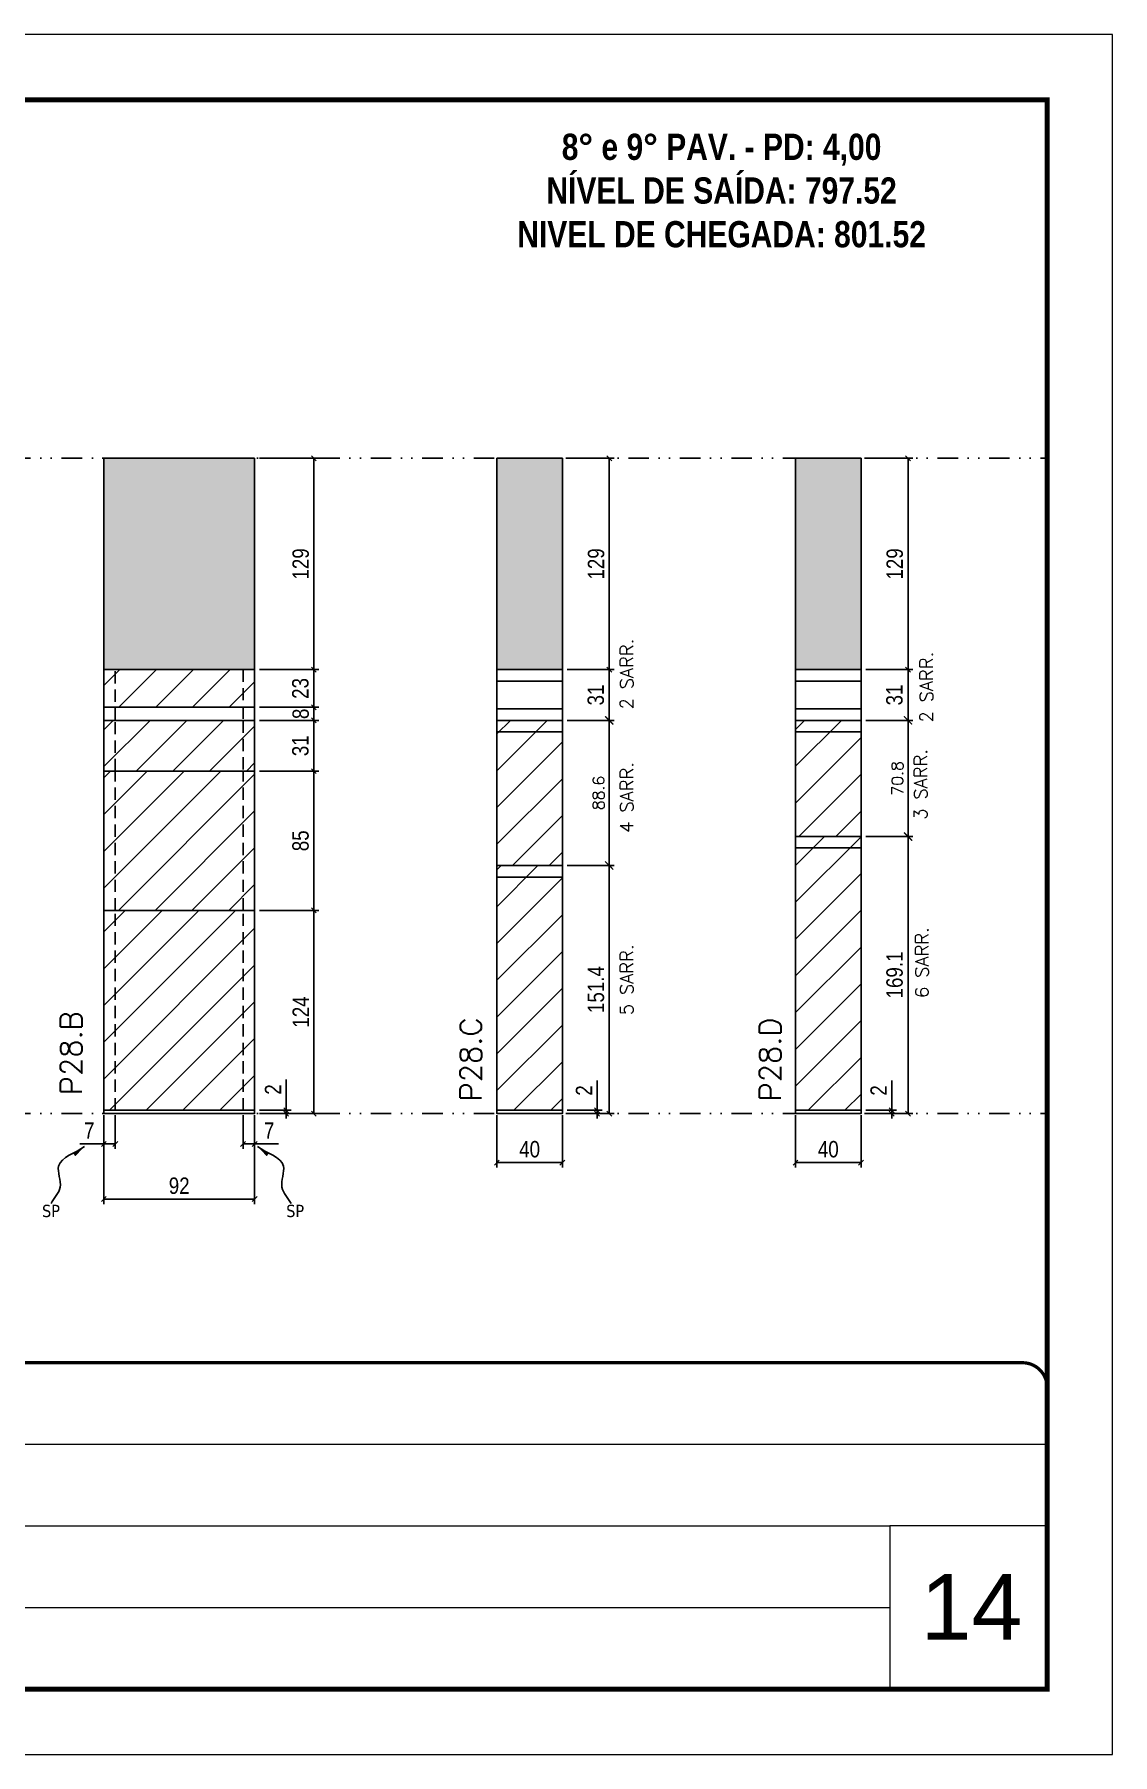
# Model space of a CAD drawing. Extents: x 28748 to 35002, y 14885 to 43501.
# Drawn here: x 31174 to 31832, y 39005 to 40055 of the extents above; entities that cross this region are included whole.
import ezdxf

# ---------------------------------------------------------------- set-up
doc = ezdxf.new("R2010")
doc.units = 0
for name, pattern in [('CONTINUO', [0]), ('DASHED', [0.75, 0.5, -0.25]), ('DIVIDE2', [0.625, 0.25, -0.125, 0, -0.125, 0, -0.125]), ('HIDDEN', [0.375, 0.25, -0.125])]:
    doc.linetypes.add(name, pattern=pattern)
for name, color, linetype, lineweight in [('CARIMBO', 255, 'Continuous', 9), ('Folhas', 255, 'Continuous', 9), ('Hachura', 251, 'Continuous', 9), ('SARRAFO DE PRESSAO', 251, 'DASHED', 9), ('Texto Seção', 7, 'Continuous', 15)]:
    doc.layers.add(name, color=color, linetype=linetype, lineweight=lineweight)
for name, color, linetype in [('COTA', 241, 'Continuous'), ('NOMENCLATURA', 7, 'Continuous'), ('Nível', 160, 'Continuous'), ('Painéis', 200, 'Continuous'), ('Romaneio', 10, 'Continuous'), ('SARR_2.2x7', 40, 'Continuous'), ('Sarrafo de Pressão', 42, 'HIDDEN'), ('texto', 7, 'Continuous')]:
    doc.layers.add(name, color=color, linetype=linetype)
doc.styles.add('ARIAL', font='arial.ttf')
doc.styles.add('COTA TECNICA', font='techl___.ttf', dxfattribs={"height": 10})
doc.styles.add('COTA TECNICA-50', font='techl___.ttf', dxfattribs={"height": 10})
doc.styles.add('REGUA-120', font='ROMANS.shx', dxfattribs={"height": 15})
doc.styles.add('ROMANC', font='techb___.ttf', dxfattribs={"height": 2.5})
doc.styles.add('ROMANS', font='romans.shx')
doc.styles.get("Standard").update_dxf_attribs({"font": 'arial.ttf'})
doc.dimstyles.new('COTA PAINEL-50', dxfattribs={"dimtxt": 10, "dimasz": 3, "dimexe": 3, "dimexo": 3, "dimgap": 3, "dimtad": 1, "dimdec": 1, "dimzin": 12, "dimdsep": 46, "dimtxsty": 'COTA TECNICA-50', "dimblk1": 'OBLIQUE', "dimblk2": 'OBLIQUE', "dimsah": 1, "dimcen": 0.9, "dimclrd": 4, "dimclre": 4, "dimclrt": 240, "dimadec": 1, "dimazin": 3, "dimtfac": 1, "dimtdec": 1, "dimtmove": 0, "dimatfit": 3, "dimfxl": 1, "dimtolj": 1, "dimtzin": 12, "dimarcsym": 0})
doc.dimstyles.new('Cota Paínel', dxfattribs={"dimtxt": 7, "dimasz": 5, "dimexe": 3, "dimexo": 3, "dimgap": 3, "dimtad": 1, "dimdec": 1, "dimzin": 12, "dimdsep": 46, "dimtxsty": 'ROMANS', "dimblk": 'ARCHTICK', "dimcen": 0, "dimclrd": 4, "dimclre": 4, "dimclrt": 1, "dimadec": 1, "dimazin": 3, "dimtfac": 1, "dimtdec": 1, "dimtmove": 0, "dimatfit": 3, "dimldrblk": 'OBLIQUE', "dimfxl": 1, "dimtolj": 1, "dimtzin": 12, "dimarcsym": 0})
doc.dimstyles.new('PAINEL', dxfattribs={"dimtxt": 10, "dimasz": 3, "dimexe": 3, "dimexo": 3, "dimgap": 3, "dimtad": 1, "dimdec": 1, "dimzin": 12, "dimdsep": 46, "dimtxsty": 'COTA TECNICA', "dimblk1": 'OBLIQUE', "dimblk2": 'OBLIQUE', "dimsah": 1, "dimcen": 0.9, "dimclrd": 4, "dimclre": 4, "dimclrt": 240, "dimadec": 1, "dimazin": 3, "dimtfac": 1, "dimtdec": 1, "dimtmove": 0, "dimatfit": 3, "dimfxl": 1, "dimtolj": 1, "dimtzin": 12, "dimarcsym": 0})
doc.dimstyles.get("Standard").update_dxf_attribs({"dimtxt": 0.18, "dimasz": 0.18, "dimexe": 0.18, "dimexo": 0.0625, "dimgap": 0.09, "dimtad": 0, "dimtih": 1, "dimtoh": 1, "dimdec": 4, "dimzin": 0, "dimdsep": 46, "dimtxsty": 'Standard', "dimcen": 0.09, "dimadec": 0, "dimazin": 0, "dimtfac": 1, "dimtdec": 4, "dimtofl": 0, "dimtmove": 0, "dimatfit": 3, "dimfxl": 1, "dimtolj": 1, "dimtzin": 0, "dimarcsym": 0})
pattern_1 = [(45, (-100272.658, 8260.539), (-11.2253202, 11.2253202), [])]

# ---------------------------------------------------------------- blocks, each defined once
blk = doc.blocks.new('9999999999')
at = {"color": 30, "linetype": 'CONTINUO'}
for p, q in [((98564.6, 34379.6), (99584, 34379.6)), ((98564.6, 34329.8), (99488, 34329.8)), ((99584, 34329.8), (99488, 34329.8)), ((99488, 34329.8), (99488, 34230.2)), ((98564.6, 34280), (99488, 34280))]:
    blk.add_line(p, q, dxfattribs=at)
at = {"color": 30, "linetype": 'CONTINUO', "const_width": 2}
blk.add_lwpolyline([(99584, 34230.2), (99584, 34414.4, 0.414214), (99569, 34429.4), (98229, 34429.4, 0.414214), (98214, 34414.4), (98214, 34245.2, 0.414214), (98229, 34230.2), (99584, 34230.2)], format="xyb", dxfattribs=at)
at = {"layer": 'Folhas'}
blk.add_lwpolyline([(98139, 34190.2), (99624, 34190.2), (99624, 35240.2), (98139, 35240.2)], close=True, dxfattribs=at)
at = {"layer": 'Folhas', "color": 30, "const_width": 3}
blk.add_lwpolyline([(98214, 34230.2), (99584, 34230.2), (99584, 35200.2), (98214, 35200.2)], close=True, dxfattribs=at)
blk = doc.blocks.new('_Oblique')
at = {"color": 0, "linetype": 'ByBlock', "lineweight": -2}
blk.add_line((-0.5, -0.5), (0.5, 0.5), dxfattribs=at)
blk = doc.blocks.new('*D261')
at = {"layer": 'COTA', "color": 4, "lineweight": -2, "transparency": 16777216}
for p, q in [((31216.1, 39395.3), (31216.1, 39341.1)), ((31308.1, 39395.3), (31308.1, 39341.1)), ((31216.1, 39344.1), (31308.1, 39344.1))]:
    blk.add_line(p, q, dxfattribs=at)
at = {"layer": 'Defpoints', "color": 0, "transparency": 16777216}
for p in [(31216.1, 39398.3), (31308.1, 39398.3), (31308.1, 39344.1)]:
    blk.add_point(p, dxfattribs=at)
at = {"layer": 'COTA', "color": 4, "lineweight": -2, "transparency": 16777216, "xscale": 3, "yscale": 3, "zscale": 3, "rotation": 180}
blk.add_blockref('_Oblique', (31216.1, 39344.1), dxfattribs=at)
at = {"layer": 'COTA', "color": 4, "lineweight": -2, "transparency": 16777216, "xscale": 3, "yscale": 3, "zscale": 3}
blk.add_blockref('_Oblique', (31308.1, 39344.1), dxfattribs=at)
at = {"layer": 'COTA', "color": 240, "transparency": 16777216, "insert": (31262.1, 39352.2), "char_height": 10, "attachment_point": 5, "style": 'COTA TECNICA'}
blk.add_mtext('\\A1;92', dxfattribs=at)
blk = doc.blocks.new('*D262')
at = {"layer": 'COTA', "color": 4, "lineweight": -2, "transparency": 16777216}
for p, q in [((31311.1, 39520.3), (31347.3, 39520.3)), ((31344.3, 39396.3), (31344.3, 39520.3)), ((31311.1, 39396.3), (31347.3, 39396.3))]:
    blk.add_line(p, q, dxfattribs=at)
at = {"layer": 'Defpoints', "color": 0, "transparency": 16777216}
for p in [(31308.1, 39520.3), (31344.3, 39520.3), (31308.1, 39396.3)]:
    blk.add_point(p, dxfattribs=at)
at = {"layer": 'COTA', "color": 4, "lineweight": -2, "transparency": 16777216, "xscale": 3, "yscale": 3, "zscale": 3}
for p, rotation in [((31344.3, 39520.3), 90), ((31344.3, 39396.3), 270)]:
    blk.add_blockref('_Oblique', p, dxfattribs=dict(at, rotation=rotation))
at = {"layer": 'COTA', "color": 240, "transparency": 16777216, "insert": (31336.3, 39458.3), "char_height": 10, "attachment_point": 5, "rotation": 90, "style": 'COTA TECNICA-50'}
blk.add_mtext('\\A1;124', dxfattribs=at)
blk = doc.blocks.new('*D263')
at = {"layer": 'COTA', "color": 4, "lineweight": -2, "transparency": 16777216}
for p, q in [((31327.4, 39398.3), (31327.4, 39417.1)), ((31311.1, 39398.3), (31330.4, 39398.3)), ((31311.1, 39396.3), (31330.4, 39396.3)), ((31327.4, 39396.3), (31327.4, 39398.3)), ((31327.4, 39396.3), (31327.4, 39393.3))]:
    blk.add_line(p, q, dxfattribs=at)
at = {"layer": 'Defpoints', "color": 0, "transparency": 16777216}
for p in [(31308.1, 39398.3), (31308.1, 39396.3), (31327.4, 39396.3)]:
    blk.add_point(p, dxfattribs=at)
at = {"layer": 'COTA', "color": 4, "lineweight": -2, "transparency": 16777216, "xscale": 3, "yscale": 3, "zscale": 3}
for p, rotation in [((31327.4, 39398.3), 270), ((31327.4, 39396.3), 90)]:
    blk.add_blockref('_Oblique', p, dxfattribs=dict(at, rotation=rotation))
at = {"layer": 'COTA', "color": 240, "transparency": 16777216, "insert": (31319.4, 39411), "char_height": 10, "attachment_point": 5, "rotation": 90, "style": 'COTA TECNICA-50'}
blk.add_mtext('\\A1;2', dxfattribs=at)
blk = doc.blocks.new('*D264')
at = {"layer": 'COTA', "color": 4, "lineweight": -2, "transparency": 16777216}
for p, q in [((31216.1, 39393.3), (31216.1, 39374.8)), ((31223.1, 39395.3), (31223.1, 39374.8)), ((31216.1, 39377.8), (31201.4, 39377.8)), ((31223.1, 39377.8), (31216.1, 39377.8))]:
    blk.add_line(p, q, dxfattribs=at)
at = {"layer": 'Defpoints', "color": 0, "transparency": 16777216}
for p in [(31216.1, 39396.3), (31223.1, 39398.3), (31216.1, 39377.8)]:
    blk.add_point(p, dxfattribs=at)
at = {"layer": 'COTA', "color": 4, "lineweight": -2, "transparency": 16777216, "xscale": 3, "yscale": 3, "zscale": 3, "rotation": 180}
blk.add_blockref('_Oblique', (31216.1, 39377.8), dxfattribs=at)
at = {"layer": 'COTA', "color": 4, "lineweight": -2, "transparency": 16777216, "xscale": 3, "yscale": 3, "zscale": 3}
blk.add_blockref('_Oblique', (31223.1, 39377.8), dxfattribs=at)
at = {"layer": 'COTA', "color": 240, "transparency": 16777216, "insert": (31207.2, 39385.9), "char_height": 10, "attachment_point": 5, "style": 'COTA TECNICA-50'}
blk.add_mtext('\\A1;7', dxfattribs=at)
blk = doc.blocks.new('*D265')
at = {"layer": 'COTA', "color": 4, "lineweight": -2, "transparency": 16777216}
for p, q in [((31301.1, 39395.3), (31301.1, 39374.8)), ((31308.1, 39393.3), (31308.1, 39374.8)), ((31301.1, 39377.8), (31308.1, 39377.8)), ((31308.1, 39377.8), (31322.8, 39377.8))]:
    blk.add_line(p, q, dxfattribs=at)
at = {"layer": 'Defpoints', "color": 0, "transparency": 16777216}
for p in [(31301.1, 39398.3), (31308.1, 39396.3), (31308.1, 39377.8)]:
    blk.add_point(p, dxfattribs=at)
at = {"layer": 'COTA', "color": 4, "lineweight": -2, "transparency": 16777216, "xscale": 3, "yscale": 3, "zscale": 3, "rotation": 180}
blk.add_blockref('_Oblique', (31301.1, 39377.8), dxfattribs=at)
at = {"layer": 'COTA', "color": 4, "lineweight": -2, "transparency": 16777216, "xscale": 3, "yscale": 3, "zscale": 3}
blk.add_blockref('_Oblique', (31308.1, 39377.8), dxfattribs=at)
at = {"layer": 'COTA', "color": 240, "transparency": 16777216, "insert": (31317, 39385.9), "char_height": 10, "attachment_point": 5, "style": 'COTA TECNICA-50'}
blk.add_mtext('\\A1;7', dxfattribs=at)
blk = doc.blocks.new('*D1463')
at = {"layer": 'Defpoints', "color": 0, "linetype": 'ByBlock', "transparency": 16777216}
for p in [(31308.1, 39796.3), (31344.3, 39796.3), (31308.1, 39667.3)]:
    blk.add_point(p, dxfattribs=at)
at = {"layer": 'Romaneio', "color": 4, "linetype": 'ByBlock', "lineweight": -2, "transparency": 16777216}
for p, q in [((31311.1, 39796.3), (31347.3, 39796.3)), ((31344.3, 39667.3), (31344.3, 39796.3)), ((31311.1, 39667.3), (31347.3, 39667.3))]:
    blk.add_line(p, q, dxfattribs=at)
at = {"layer": 'Romaneio', "color": 4, "linetype": 'ByBlock', "lineweight": -2, "transparency": 16777216, "xscale": 3, "yscale": 3, "zscale": 3}
for p, rotation in [((31344.3, 39796.3), 90), ((31344.3, 39667.3), 270)]:
    blk.add_blockref('_Oblique', p, dxfattribs=dict(at, rotation=rotation))
at = {"layer": 'Romaneio', "color": 240, "linetype": 'ByBlock', "transparency": 16777216, "insert": (31336.3, 39731.8), "char_height": 10, "attachment_point": 5, "rotation": 90, "style": 'COTA TECNICA'}
blk.add_mtext('\\A1;129', dxfattribs=at)
blk = doc.blocks.new('*D270')
at = {"layer": 'COTA', "color": 4, "lineweight": -2, "transparency": 16777216}
for p, q in [((31638.3, 39395.3), (31638.3, 39363.4)), ((31678.3, 39395.3), (31678.3, 39363.4)), ((31638.3, 39366.4), (31678.3, 39366.4))]:
    blk.add_line(p, q, dxfattribs=at)
at = {"layer": 'Defpoints', "color": 0, "transparency": 16777216}
for p in [(31638.3, 39398.3), (31678.3, 39398.3), (31678.3, 39366.4)]:
    blk.add_point(p, dxfattribs=at)
at = {"layer": 'COTA', "color": 4, "lineweight": -2, "transparency": 16777216, "xscale": 3, "yscale": 3, "zscale": 3, "rotation": 180}
blk.add_blockref('_Oblique', (31638.3, 39366.4), dxfattribs=at)
at = {"layer": 'COTA', "color": 4, "lineweight": -2, "transparency": 16777216, "xscale": 3, "yscale": 3, "zscale": 3}
blk.add_blockref('_Oblique', (31678.3, 39366.4), dxfattribs=at)
at = {"layer": 'COTA', "color": 240, "transparency": 16777216, "insert": (31658.3, 39374.5), "char_height": 10, "attachment_point": 5, "style": 'COTA TECNICA'}
blk.add_mtext('\\A1;40', dxfattribs=at)
blk = doc.blocks.new('*D335')
at = {"layer": 'COTA', "color": 4, "lineweight": -2, "transparency": 16777216}
for p, q in [((31681.3, 39565.4), (31710, 39565.4)), ((31707, 39396.3), (31707, 39565.4)), ((31681.3, 39396.3), (31710, 39396.3))]:
    blk.add_line(p, q, dxfattribs=at)
at = {"layer": 'Defpoints', "color": 0, "transparency": 16777216}
for p in [(31678.3, 39565.4), (31707, 39565.4), (31678.3, 39396.3)]:
    blk.add_point(p, dxfattribs=at)
at = {"layer": 'COTA', "color": 4, "lineweight": -2, "transparency": 16777216, "xscale": 3, "yscale": 3, "zscale": 3}
for p, rotation in [((31707, 39565.4), 90), ((31707, 39396.3), 270)]:
    blk.add_blockref('_Oblique', p, dxfattribs=dict(at, rotation=rotation))
at = {"layer": 'COTA', "color": 240, "transparency": 16777216, "insert": (31698.8, 39480.9), "char_height": 10, "attachment_point": 5, "rotation": 90, "style": 'COTA TECNICA'}
blk.add_mtext('\\A1;169.1', dxfattribs=at)
blk = doc.blocks.new('*D336')
at = {"layer": 'COTA', "color": 4, "lineweight": -2, "transparency": 16777216}
for p, q in [((31697, 39398.3), (31697, 39416.4)), ((31681.3, 39398.3), (31700, 39398.3)), ((31681.3, 39396.3), (31700, 39396.3)), ((31697, 39396.3), (31697, 39398.3)), ((31697, 39396.3), (31697, 39393.3))]:
    blk.add_line(p, q, dxfattribs=at)
at = {"layer": 'Defpoints', "color": 0, "transparency": 16777216}
for p in [(31678.3, 39398.3), (31678.3, 39396.3), (31697, 39398.3)]:
    blk.add_point(p, dxfattribs=at)
at = {"layer": 'COTA', "color": 4, "lineweight": -2, "transparency": 16777216, "xscale": 3, "yscale": 3, "zscale": 3}
for p, rotation in [((31697, 39398.3), 270), ((31697, 39396.3), 90)]:
    blk.add_blockref('_Oblique', p, dxfattribs=dict(at, rotation=rotation))
at = {"layer": 'COTA', "color": 240, "transparency": 16777216, "insert": (31689, 39410.4), "char_height": 10, "attachment_point": 5, "rotation": 90, "style": 'COTA TECNICA-50'}
blk.add_mtext('\\A1;2', dxfattribs=at)
blk = doc.blocks.new('*D337')
at = {"layer": 'COTA', "color": 4, "lineweight": -2, "transparency": 16777216}
for p, q in [((31456, 39395.3), (31456, 39363.4)), ((31496, 39395.3), (31496, 39363.4)), ((31456, 39366.4), (31496, 39366.4))]:
    blk.add_line(p, q, dxfattribs=at)
at = {"layer": 'Defpoints', "color": 0, "transparency": 16777216}
for p in [(31456, 39398.3), (31496, 39398.3), (31496, 39366.4)]:
    blk.add_point(p, dxfattribs=at)
at = {"layer": 'COTA', "color": 4, "lineweight": -2, "transparency": 16777216, "xscale": 3, "yscale": 3, "zscale": 3, "rotation": 180}
blk.add_blockref('_Oblique', (31456, 39366.4), dxfattribs=at)
at = {"layer": 'COTA', "color": 4, "lineweight": -2, "transparency": 16777216, "xscale": 3, "yscale": 3, "zscale": 3}
blk.add_blockref('_Oblique', (31496, 39366.4), dxfattribs=at)
at = {"layer": 'COTA', "color": 240, "transparency": 16777216, "insert": (31476, 39374.5), "char_height": 10, "attachment_point": 5, "style": 'COTA TECNICA'}
blk.add_mtext('\\A1;40', dxfattribs=at)
blk = doc.blocks.new('*D338')
at = {"layer": 'COTA', "color": 4, "lineweight": -2, "transparency": 16777216}
for p, q in [((31499, 39547.7), (31527.6, 39547.7)), ((31524.6, 39396.3), (31524.6, 39547.7)), ((31499, 39396.3), (31527.6, 39396.3))]:
    blk.add_line(p, q, dxfattribs=at)
at = {"layer": 'Defpoints', "color": 0, "transparency": 16777216}
for p in [(31496, 39547.7), (31524.6, 39547.7), (31496, 39396.3)]:
    blk.add_point(p, dxfattribs=at)
at = {"layer": 'COTA', "color": 4, "lineweight": -2, "transparency": 16777216, "xscale": 3, "yscale": 3, "zscale": 3}
for p, rotation in [((31524.6, 39547.7), 90), ((31524.6, 39396.3), 270)]:
    blk.add_blockref('_Oblique', p, dxfattribs=dict(at, rotation=rotation))
at = {"layer": 'COTA', "color": 240, "transparency": 16777216, "insert": (31516.5, 39472), "char_height": 10, "attachment_point": 5, "rotation": 90, "style": 'COTA TECNICA'}
blk.add_mtext('\\A1;151.4', dxfattribs=at)
blk = doc.blocks.new('*D339')
at = {"layer": 'COTA', "color": 4, "lineweight": -2, "transparency": 16777216}
for p, q in [((31517.2, 39398.3), (31517.2, 39416.4)), ((31499, 39398.3), (31520.2, 39398.3)), ((31499, 39396.3), (31520.2, 39396.3)), ((31517.2, 39396.3), (31517.2, 39398.3)), ((31517.2, 39396.3), (31517.2, 39393.3))]:
    blk.add_line(p, q, dxfattribs=at)
at = {"layer": 'Defpoints', "color": 0, "transparency": 16777216}
for p in [(31496, 39398.3), (31496, 39396.3), (31517.2, 39398.3)]:
    blk.add_point(p, dxfattribs=at)
at = {"layer": 'COTA', "color": 4, "lineweight": -2, "transparency": 16777216, "xscale": 3, "yscale": 3, "zscale": 3}
for p, rotation in [((31517.2, 39398.3), 270), ((31517.2, 39396.3), 90)]:
    blk.add_blockref('_Oblique', p, dxfattribs=dict(at, rotation=rotation))
at = {"layer": 'COTA', "color": 240, "transparency": 16777216, "insert": (31509.2, 39410.4), "char_height": 10, "attachment_point": 5, "rotation": 90, "style": 'COTA TECNICA-50'}
blk.add_mtext('\\A1;2', dxfattribs=at)
blk = doc.blocks.new('*D1506')
at = {"layer": 'COTA', "color": 4, "linetype": 'ByBlock', "lineweight": -2, "transparency": 16777216}
for p, q in [((31499, 39796.3), (31527.6, 39796.3)), ((31524.6, 39796.3), (31524.6, 39667.3)), ((31499, 39667.3), (31527.6, 39667.3))]:
    blk.add_line(p, q, dxfattribs=at)
at = {"layer": 'Defpoints', "color": 0, "linetype": 'ByBlock', "transparency": 16777216}
for p in [(31496, 39796.3), (31496, 39667.3), (31524.6, 39667.3)]:
    blk.add_point(p, dxfattribs=at)
at = {"layer": 'COTA', "color": 4, "linetype": 'ByBlock', "lineweight": -2, "transparency": 16777216, "xscale": 3, "yscale": 3, "zscale": 3}
for p, rotation in [((31524.6, 39796.3), 90), ((31524.6, 39667.3), 270)]:
    blk.add_blockref('_Oblique', p, dxfattribs=dict(at, rotation=rotation))
at = {"layer": 'COTA', "color": 240, "linetype": 'ByBlock', "transparency": 16777216, "insert": (31516.6, 39731.8), "char_height": 10, "attachment_point": 5, "rotation": 90, "style": 'COTA TECNICA'}
blk.add_mtext('\\A1;129', dxfattribs=at)
blk = doc.blocks.new('*D1507')
at = {"layer": 'COTA', "color": 4, "linetype": 'ByBlock', "lineweight": -2, "transparency": 16777216}
for p, q in [((31311.1, 39605.3), (31347.3, 39605.3)), ((31344.3, 39605.3), (31344.3, 39520.3)), ((31311.1, 39520.3), (31347.3, 39520.3))]:
    blk.add_line(p, q, dxfattribs=at)
at = {"layer": 'Defpoints', "color": 0, "linetype": 'ByBlock', "transparency": 16777216}
for p in [(31308.1, 39605.3), (31308.1, 39520.3), (31344.3, 39520.3)]:
    blk.add_point(p, dxfattribs=at)
at = {"layer": 'COTA', "color": 4, "linetype": 'ByBlock', "lineweight": -2, "transparency": 16777216, "xscale": 3, "yscale": 3, "zscale": 3}
for p, rotation in [((31344.3, 39605.3), 90), ((31344.3, 39520.3), 270)]:
    blk.add_blockref('_Oblique', p, dxfattribs=dict(at, rotation=rotation))
at = {"layer": 'COTA', "color": 240, "linetype": 'ByBlock', "transparency": 16777216, "insert": (31336.2, 39562.8), "char_height": 10, "attachment_point": 5, "rotation": 90, "style": 'COTA TECNICA'}
blk.add_mtext('\\A1;85', dxfattribs=at)
blk = doc.blocks.new('_ArchTick')
at = {"color": 0, "linetype": 'ByBlock', "const_width": 0.15}
blk.add_lwpolyline([(-0.5, -0.5), (0.5, 0.5)], dxfattribs=at)
blk = doc.blocks.new('*D1509')
at = {"layer": 'COTA', "color": 4, "lineweight": -2, "transparency": 16777216}
for p, q in [((31499, 39636.3), (31527.6, 39636.3)), ((31524.6, 39636.3), (31524.6, 39547.7)), ((31499, 39547.7), (31527.6, 39547.7))]:
    blk.add_line(p, q, dxfattribs=at)
at = {"layer": 'Defpoints', "color": 0, "transparency": 16777216}
for p in [(31496, 39636.3), (31496, 39547.7), (31524.6, 39547.7)]:
    blk.add_point(p, dxfattribs=at)
at = {"layer": 'COTA', "color": 4, "lineweight": -2, "transparency": 16777216, "xscale": 5, "yscale": 5, "zscale": 5}
for p, rotation in [((31524.6, 39636.3), 90), ((31524.6, 39547.7), 270)]:
    blk.add_blockref('_ArchTick', p, dxfattribs=dict(at, rotation=rotation))
at = {"layer": 'COTA', "color": 1, "transparency": 16777216, "insert": (31518.1, 39592), "char_height": 7, "attachment_point": 5, "rotation": 90, "style": 'ROMANS'}
blk.add_mtext('\\A1;88.6', dxfattribs=at)
blk = doc.blocks.new('*D1510')
at = {"layer": 'COTA', "color": 4, "linetype": 'ByBlock', "lineweight": -2, "transparency": 16777216}
for p, q in [((31681.3, 39796.3), (31710, 39796.3)), ((31707, 39796.3), (31707, 39667.3)), ((31681.3, 39667.3), (31710, 39667.3))]:
    blk.add_line(p, q, dxfattribs=at)
at = {"layer": 'Defpoints', "color": 0, "linetype": 'ByBlock', "transparency": 16777216}
for p in [(31678.3, 39796.3), (31678.3, 39667.3), (31707, 39667.3)]:
    blk.add_point(p, dxfattribs=at)
at = {"layer": 'COTA', "color": 4, "linetype": 'ByBlock', "lineweight": -2, "transparency": 16777216, "xscale": 3, "yscale": 3, "zscale": 3}
for p, rotation in [((31707, 39796.3), 90), ((31707, 39667.3), 270)]:
    blk.add_blockref('_Oblique', p, dxfattribs=dict(at, rotation=rotation))
at = {"layer": 'COTA', "color": 240, "linetype": 'ByBlock', "transparency": 16777216, "insert": (31698.9, 39731.8), "char_height": 10, "attachment_point": 5, "rotation": 90, "style": 'COTA TECNICA'}
blk.add_mtext('\\A1;129', dxfattribs=at)
blk = doc.blocks.new('*D1511')
at = {"layer": 'COTA', "color": 4, "lineweight": -2, "transparency": 16777216}
for p, q in [((31681.3, 39636.3), (31710, 39636.3)), ((31707, 39636.3), (31707, 39565.4)), ((31681.3, 39565.4), (31710, 39565.4))]:
    blk.add_line(p, q, dxfattribs=at)
at = {"layer": 'Defpoints', "color": 0, "transparency": 16777216}
for p in [(31678.3, 39636.3), (31678.3, 39565.4), (31707, 39565.4)]:
    blk.add_point(p, dxfattribs=at)
at = {"layer": 'COTA', "color": 4, "lineweight": -2, "transparency": 16777216, "xscale": 5, "yscale": 5, "zscale": 5}
for p, rotation in [((31707, 39636.3), 90), ((31707, 39565.4), 270)]:
    blk.add_blockref('_ArchTick', p, dxfattribs=dict(at, rotation=rotation))
at = {"layer": 'COTA', "color": 1, "transparency": 16777216, "insert": (31700.5, 39600.9), "char_height": 7, "attachment_point": 5, "rotation": 90, "style": 'ROMANS'}
blk.add_mtext('\\A1;70.8', dxfattribs=at)
blk = doc.blocks.new('*D1422')
at = {"layer": 'COTA', "color": 4, "lineweight": -2, "transparency": 16777216}
for p, q in [((31311.1, 39636.3), (31347.3, 39636.3)), ((31344.3, 39636.3), (31344.3, 39605.3)), ((31311.1, 39605.3), (31347.3, 39605.3))]:
    blk.add_line(p, q, dxfattribs=at)
at = {"layer": 'Defpoints', "color": 0, "transparency": 16777216}
for p in [(31308.1, 39636.3), (31308.1, 39605.3), (31344.3, 39605.3)]:
    blk.add_point(p, dxfattribs=at)
at = {"layer": 'COTA', "color": 4, "lineweight": -2, "transparency": 16777216, "xscale": 3, "yscale": 3, "zscale": 3}
for p, rotation in [((31344.3, 39636.3), 90), ((31344.3, 39605.3), 270)]:
    blk.add_blockref('_Oblique', p, dxfattribs=dict(at, rotation=rotation))
at = {"layer": 'COTA', "color": 240, "transparency": 16777216, "insert": (31336.1, 39620.8), "char_height": 10, "attachment_point": 5, "rotation": 90, "style": 'COTA TECNICA-50'}
blk.add_mtext('\\A1;31', dxfattribs=at)
blk = doc.blocks.new('*D2374')
at = {"layer": 'COTA', "color": 4, "lineweight": -2, "transparency": 16777216}
for p, q in [((31311.1, 39667.3), (31347.3, 39667.3)), ((31344.3, 39644.3), (31344.3, 39667.3)), ((31311.1, 39644.3), (31347.3, 39644.3))]:
    blk.add_line(p, q, dxfattribs=at)
at = {"layer": 'Defpoints', "color": 0, "transparency": 16777216}
for p in [(31308.1, 39667.3), (31344.3, 39667.3), (31308.1, 39644.3)]:
    blk.add_point(p, dxfattribs=at)
at = {"layer": 'COTA', "color": 4, "lineweight": -2, "transparency": 16777216, "xscale": 3, "yscale": 3, "zscale": 3}
for p, rotation in [((31344.3, 39667.3), 90), ((31344.3, 39644.3), 270)]:
    blk.add_blockref('_Oblique', p, dxfattribs=dict(at, rotation=rotation))
at = {"layer": 'COTA', "color": 240, "transparency": 16777216, "insert": (31336.1, 39655.8), "char_height": 10, "attachment_point": 5, "rotation": 90, "style": 'COTA TECNICA'}
blk.add_mtext('\\A1;23', dxfattribs=at)
blk = doc.blocks.new('*D2376')
at = {"layer": 'COTA', "color": 4, "lineweight": -2, "transparency": 16777216}
for p, q in [((31499, 39667.3), (31527.6, 39667.3)), ((31524.6, 39667.3), (31524.6, 39636.3)), ((31499, 39636.3), (31527.6, 39636.3))]:
    blk.add_line(p, q, dxfattribs=at)
at = {"layer": 'Defpoints', "color": 0, "transparency": 16777216}
for p in [(31496, 39667.3), (31496, 39636.3), (31524.6, 39636.3)]:
    blk.add_point(p, dxfattribs=at)
at = {"layer": 'COTA', "color": 4, "lineweight": -2, "transparency": 16777216, "xscale": 3, "yscale": 3, "zscale": 3}
for p, rotation in [((31524.6, 39667.3), 90), ((31524.6, 39636.3), 270)]:
    blk.add_blockref('_Oblique', p, dxfattribs=dict(at, rotation=rotation))
at = {"layer": 'COTA', "color": 240, "transparency": 16777216, "insert": (31516.4, 39651.8), "char_height": 10, "attachment_point": 5, "rotation": 90, "style": 'COTA TECNICA'}
blk.add_mtext('\\A1;31', dxfattribs=at)
blk = doc.blocks.new('*D2377')
at = {"layer": 'COTA', "color": 4, "lineweight": -2, "transparency": 16777216}
for p, q in [((31681.3, 39667.3), (31710, 39667.3)), ((31707, 39636.3), (31707, 39667.3)), ((31681.3, 39636.3), (31710, 39636.3))]:
    blk.add_line(p, q, dxfattribs=at)
at = {"layer": 'Defpoints', "color": 0, "transparency": 16777216}
for p in [(31678.3, 39667.3), (31707, 39667.3), (31678.3, 39636.3)]:
    blk.add_point(p, dxfattribs=at)
at = {"layer": 'COTA', "color": 4, "lineweight": -2, "transparency": 16777216, "xscale": 3, "yscale": 3, "zscale": 3}
for p, rotation in [((31707, 39667.3), 90), ((31707, 39636.3), 270)]:
    blk.add_blockref('_Oblique', p, dxfattribs=dict(at, rotation=rotation))
at = {"layer": 'COTA', "color": 240, "transparency": 16777216, "insert": (31698.7, 39651.8), "char_height": 10, "attachment_point": 5, "rotation": 90, "style": 'COTA TECNICA'}
blk.add_mtext('\\A1;31', dxfattribs=at)
blk = doc.blocks.new('*D2513')
at = {"layer": 'COTA', "color": 4, "lineweight": -2, "transparency": 16777216}
for p, q in [((31311.1, 39644.3), (31347.3, 39644.3)), ((31344.3, 39644.3), (31344.3, 39636.3)), ((31311.1, 39636.3), (31347.3, 39636.3))]:
    blk.add_line(p, q, dxfattribs=at)
at = {"layer": 'Defpoints', "color": 0, "transparency": 16777216}
for p in [(31308.1, 39644.3), (31308.1, 39636.3), (31344.3, 39636.3)]:
    blk.add_point(p, dxfattribs=at)
at = {"layer": 'COTA', "color": 4, "lineweight": -2, "transparency": 16777216, "xscale": 3, "yscale": 3, "zscale": 3}
for p, rotation in [((31344.3, 39644.3), 90), ((31344.3, 39636.3), 270)]:
    blk.add_blockref('_Oblique', p, dxfattribs=dict(at, rotation=rotation))
at = {"layer": 'COTA', "color": 240, "transparency": 16777216, "insert": (31336.3, 39640.3), "char_height": 10, "attachment_point": 5, "rotation": 90, "style": 'COTA TECNICA'}
blk.add_mtext('\\A1;8', dxfattribs=at)

msp = doc.modelspace()

# ---------------------------------------------------------------- hatches: boundary and pattern name
at = {"layer": 'COTA', "linetype": 'ByBlock'}
h = msp.add_hatch(dxfattribs=at)
h.set_pattern_fill('AR-CONC', color=256, scale=0.03)
h.set_pattern_definition([(50, (-100073.309, 12871.068), (5.46554007, -0.47817257), [0.5715, -6.2865]), (355, (-100073.309, 12871.068), (-1.05730264, 5.73170536), [0.4572, -5.02921753]), (100.4514447, (-100072.8534, 12871.028), (4.40823741, 5.25353256), [0.48570026, -5.34270734]), (46.1842, (-100073.309, 12872.592), (8.13237123, -1.26126984), [0.85725, -9.42975]), (96.6355576, (-100072.631, 12872.487), (7.122124, 7.42278374), [0.7285507, -8.01406824]), (351.184151, (-100073.309, 12872.592), (7.122124, 7.42278374), [0.685799, -7.54379196]), (21, (-100072.547, 12872.211), (4.54843174, -3.06795595), [0.5715, -6.2865]), (326, (-100072.547, 12872.211), (1.85406085, 5.52563898), [0.4572, -5.0292]), (71.451445, (-100072.168, 12871.9553), (6.40249258, 2.45768307), [0.48570026, -5.34269813]), (37.5, (-100073.3088, 12871.068), (0.092658098, 2.536651166), [0, -4.96824, 0, -5.1054, 0, -5.04825]), (7.5, (-100073.3088, 12871.068), (2.004589875, 3.005417245), [0, -2.91084, 0, -4.85394, 0, -1.92405]), (327.5, (-100075.008, 12871.068), (4.067717855, -0.17186232), [0, -1.905, 0, -5.9436, 0, -7.8867]), (317.5, (-100075.77, 12871.068), (4.44387544, 0.76279473), [0, -2.4765, 0, -3.94716, 0, -5.6007])])
h.paths.add_polyline_path([(31308.11, 39667.32), (31216.11, 39667.29), (31216.11, 39796.3), (31308.11, 39796.3)])
h = msp.add_hatch(dxfattribs=at)
h.set_pattern_fill('AR-CONC', color=256, scale=0.03)
h.set_pattern_definition([(50, (-103392.4072, 7191.151), (5.46554007, -0.47817257), [0.5715, -6.2865]), (355, (-103392.407, 7191.151), (-1.05730264, 5.73170536), [0.4572, -5.02921753]), (100.4514447, (-103391.952, 7191.111), (4.40823741, 5.25353256), [0.48570026, -5.34270734]), (46.1842, (-103392.407, 7192.675), (8.13237123, -1.26126984), [0.85725, -9.42975]), (96.6355576, (-103391.7295, 7192.57), (7.122124, 7.42278374), [0.7285507, -8.01406824]), (351.184151, (-103392.407, 7192.675), (7.122124, 7.42278374), [0.685799, -7.54379196]), (21, (-103391.6452, 7192.294), (4.54843174, -3.06795595), [0.5715, -6.2865]), (326, (-103391.645, 7192.294), (1.85406085, 5.52563898), [0.4572, -5.0292]), (71.451445, (-103391.266, 7192.0383), (6.40249258, 2.45768307), [0.48570026, -5.34269813]), (37.5, (-103392.4072, 7191.151), (0.092658098, 2.536651166), [0, -4.96824, 0, -5.1054, 0, -5.04825]), (7.5, (-103392.4072, 7191.151), (2.004589875, 3.005417245), [0, -2.91084, 0, -4.85394, 0, -1.92405]), (327.5, (-103394.1065, 7191.151), (4.067717855, -0.17186232), [0, -1.905, 0, -5.9436, 0, -7.8867]), (317.5, (-103394.8685, 7191.151), (4.44387544, 0.76279473), [0, -2.4765, 0, -3.94716, 0, -5.6007])])
h.paths.add_polyline_path([(31455.99, 39667.28), (31495.99, 39667.28), (31495.99, 39796.3), (31455.99, 39796.3)])
h = msp.add_hatch(dxfattribs=at)
h.set_pattern_fill('AR-CONC', color=256, scale=0.03)
h.set_pattern_definition([(50, (-103210.0936, 7200.151), (5.46554007, -0.47817257), [0.5715, -6.2865]), (355, (-103210.0936, 7200.151), (-1.05730264, 5.73170536), [0.4572, -5.02921753]), (100.4514447, (-103209.638, 7200.111), (4.40823741, 5.25353256), [0.48570026, -5.34270734]), (46.1842, (-103210.0936, 7201.675), (8.13237123, -1.26126984), [0.85725, -9.42975]), (96.6355576, (-103209.416, 7201.57), (7.122124, 7.42278374), [0.7285507, -8.01406824]), (351.184151, (-103210.0936, 7201.675), (7.122124, 7.42278374), [0.685799, -7.54379196]), (21, (-103209.3316, 7201.294), (4.54843174, -3.06795595), [0.5715, -6.2865]), (326, (-103209.3316, 7201.294), (1.85406085, 5.52563898), [0.4572, -5.0292]), (71.451445, (-103208.9525, 7201.0383), (6.40249258, 2.45768307), [0.48570026, -5.34269813]), (37.5, (-103210.0936, 7200.151), (0.092658098, 2.536651166), [0, -4.96824, 0, -5.1054, 0, -5.04825]), (7.5, (-103210.0936, 7200.151), (2.004589875, 3.005417245), [0, -2.91084, 0, -4.85394, 0, -1.92405]), (327.5, (-103211.7928, 7200.151), (4.067717855, -0.17186232), [0, -1.905, 0, -5.9436, 0, -7.8867]), (317.5, (-103212.555, 7200.151), (4.44387544, 0.76279473), [0, -2.4765, 0, -3.94716, 0, -5.6007])])
h.paths.add_polyline_path([(31638.31, 39667.28), (31678.31, 39667.28), (31678.31, 39796.3), (31638.31, 39796.3)])
at = {"layer": 'Hachura'}
h = msp.add_hatch(dxfattribs=at)
h.set_pattern_fill('ANSI31', color=256, scale=5)
h.paths.add_polyline_path([(31308.11, 39667.3), (31216.11, 39667.3), (31216.11, 39644.3), (31308.11, 39644.3)])
h = msp.add_hatch(dxfattribs=at)
h.set_pattern_fill('ANSI31', color=256, scale=5)
h.set_pattern_definition([(45, (0, -27), (-11.22532, 11.22532), [])])
h.paths.add_polyline_path([(31308.11, 39605.3), (31308.11, 39636.3), (31216.11, 39636.3), (31216.11, 39605.3)])
h = msp.add_hatch(dxfattribs=at)
h.set_pattern_fill('ANSI31', color=256, scale=5)
h.paths.add_polyline_path([(31455.99, 39547.69), (31495.99, 39547.69), (31495.99, 39636.28), (31455.99, 39636.28)])
h = msp.add_hatch(dxfattribs=at)
h.set_pattern_fill('ANSI31', color=256, scale=5)
h.paths.add_polyline_path([(31678.31, 39636.28), (31638.31, 39636.28), (31638.31, 39565.44), (31678.31, 39565.44)])
h = msp.add_hatch(dxfattribs=at)
h.set_pattern_fill('ANSI31', color=256, scale=5)
h.set_pattern_definition([(45, (25799.309, 30974.01), (-11.22532, 11.22532), [])])
h.paths.add_polyline_path([(31216.11, 39605.3), (31216.11, 39520.3), (31308.11, 39520.3), (31308.11, 39605.3)])
at = {"layer": 'Hachura', "linetype": 'ByBlock'}
h = msp.add_hatch(dxfattribs=at)
h.set_pattern_fill('ANSI31', color=256, scale=5)
h.set_pattern_definition(pattern_1)
h.paths.add_polyline_path([(31678.31, 39565.44), (31638.31, 39565.44), (31638.31, 39398.3), (31678.31, 39398.3)])
h = msp.add_hatch(dxfattribs=at)
h.set_pattern_fill('ANSI31', color=256, scale=5)
h.set_pattern_definition(pattern_1)
h.paths.add_polyline_path([(31495.99, 39547.69), (31455.99, 39547.69), (31455.99, 39398.3), (31495.99, 39398.3)])
h = msp.add_hatch(dxfattribs=at)
h.set_pattern_fill('ANSI31', color=256, scale=5)
h.set_pattern_definition(pattern_1)
h.paths.add_polyline_path([(31216.11, 39398.3), (31308.11, 39398.3), (31308.11, 39520.3), (31216.11, 39520.3)])

# ---------------------------------------------------------------- linework, layer by layer
at = {"layer": 'COTA', "linetype": 'ByBlock'}
for p, q in [((31216.11, 39667.3), (31216.11, 39796.3)), ((31216.11, 39796.3), (31308.11, 39796.3)), ((31308.11, 39667.3), (31308.11, 39796.3))]:
    msp.add_line(p, q, dxfattribs=at)
for points in [[(31455.99, 39667.28), (31495.99, 39667.28), (31495.99, 39796.3), (31455.99, 39796.3)], [(31638.31, 39667.28), (31678.31, 39667.28), (31678.31, 39796.3), (31638.31, 39796.3)]]:
    msp.add_lwpolyline(points, close=True, dxfattribs=at)
at = {"layer": 'Nível', "color": 4, "linetype": 'DIVIDE2', "ltscale": 50}
for p, q in [((30781.5, 39796.3), (31791.84, 39796.3)), ((30781.5, 39396.3), (31791.84, 39396.3))]:
    msp.add_line(p, q, dxfattribs=at)
at = {"layer": 'Painéis'}
for p, q in [((31216.11, 39667.3), (31308.11, 39667.3)), ((31216.11, 39636.3), (31216.11, 39667.3)), ((31308.11, 39667.3), (31308.11, 39636.3)), ((31455.99, 39667.3), (31495.99, 39667.3)), ((31455.99, 39636.28), (31455.99, 39667.3)), ((31495.99, 39667.3), (31495.99, 39636.28)), ((31638.31, 39667.28), (31678.31, 39667.28)), ((31638.31, 39636.28), (31638.31, 39667.28)), ((31678.31, 39667.28), (31678.31, 39636.28)), ((31308.11, 39644.3), (31216.11, 39644.3)), ((31216.11, 39636.3), (31308.11, 39636.3)), ((31216.11, 39605.3), (31216.11, 39636.3)), ((31308.11, 39636.3), (31216.11, 39636.3)), ((31308.11, 39636.3), (31308.11, 39605.3)), ((31495.99, 39636.28), (31455.99, 39636.28)), ((31495.99, 39636.28), (31455.99, 39636.28)), ((31495.99, 39636.28), (31455.99, 39636.28)), ((31678.31, 39636.28), (31638.31, 39636.28)), ((31308.11, 39605.3), (31216.11, 39605.3))]:
    msp.add_line(p, q, dxfattribs=at)
for points in [[(31455.99, 39636.28), (31495.99, 39636.28), (31495.99, 39547.69), (31455.99, 39547.69)], [(31638.31, 39636.28), (31678.31, 39636.28), (31678.31, 39565.44), (31638.31, 39565.44)], [(31216.11, 39605.3), (31308.11, 39605.3), (31308.11, 39520.3), (31216.11, 39520.3)], [(31638.31, 39398.3), (31678.31, 39398.3), (31678.31, 39565.44), (31638.31, 39565.44)], [(31455.99, 39398.3), (31495.99, 39398.3), (31495.99, 39547.69), (31455.99, 39547.69)], [(31216.11, 39520.3), (31308.11, 39520.3), (31308.11, 39398.3), (31216.11, 39398.3)], [(31216.11, 39398.3), (31308.11, 39398.3), (31308.11, 39396.3), (31216.11, 39396.3)], [(31455.99, 39398.3), (31495.99, 39398.3), (31495.99, 39396.3), (31455.99, 39396.3)], [(31638.31, 39398.3), (31678.31, 39398.3), (31678.31, 39396.3), (31638.31, 39396.3)]]:
    msp.add_lwpolyline(points, close=True, dxfattribs=at)
at = {"layer": 'SARR_2.2x7'}
for p, q in [((31455.99, 39660.3), (31495.99, 39660.3)), ((31638.31, 39660.3), (31678.31, 39660.3)), ((31495.99, 39643.28), (31455.99, 39643.28)), ((31678.31, 39643.28), (31638.31, 39643.28)), ((31455.99, 39629.28), (31495.99, 39629.28)), ((31638.31, 39629.28), (31678.31, 39629.28)), ((31638.31, 39558.44), (31678.31, 39558.44)), ((31455.99, 39540.69), (31495.99, 39540.69))]:
    msp.add_line(p, q, dxfattribs=at)
at = {"layer": 'Sarrafo de Pressão', "ltscale": 30}
for p, q in [((31223.11, 39636.3), (31223.11, 39667.3)), ((31301.11, 39667.3), (31301.11, 39636.3)), ((31223.11, 39605.3), (31223.11, 39636.3)), ((31301.11, 39636.3), (31301.11, 39605.3)), ((31223.11, 39520.3), (31223.11, 39605.3)), ((31301.11, 39520.3), (31301.11, 39605.3)), ((31223.11, 39398.3), (31223.11, 39520.3)), ((31301.11, 39398.3), (31301.11, 39520.3))]:
    msp.add_line(p, q, dxfattribs=at)

# ---------------------------------------------------------------- block references
at = {"layer": 'SARRAFO DE PRESSAO', "color": 6, "linetype": 'ByBlock'}
msp.add_blockref('9999999999', (-67792.14, 4814.81), dxfattribs=at)

# ---------------------------------------------------------------- texts
at = {"layer": 'CARIMBO', "style": 'ARIAL'}
msp.add_text('14', height=40, dxfattribs=at).set_placement((31714.7, 39075.16))
at = {"layer": 'NOMENCLATURA', "color": 2, "insert": (31593.17, 40021.08), "char_height": 16, "attachment_point": 2, "style": 'ROMANC'}
msp.add_mtext_dynamic_manual_height_columns('\\P8° e 9° PAV. - PD: 4,00\\PNÍVEL DE SAÍDA: 797.52\\PNIVEL DE CHEGADA: 801.52', width=300.2766, gutter_width=1, heights=[0], dxfattribs=at)
at = {"layer": 'texto', "color": 0, "char_height": 7.5, "attachment_point": 5}
for insert in [(31183.86, 39336.81), (31332.89, 39336.81)]:
    msp.add_mtext('{\\fTahoma|b0|i0|c0|p34;\\C4;SP}', dxfattribs=dict(at, insert=insert))
at = {"layer": 'Texto Seção', "linetype": 'Continuous', "style": 'ROMANS'}
for s, p in [('2 SARR.', (31539.27, 39643.01)), ('2 SARR.', (31722.21, 39635.01)), ('3 SARR.', (31718.65, 39575.64)), ('4 SARR.', (31539.27, 39567.71)), ('6 SARR.', (31719.45, 39466.86)), ('5 SARR.', (31539.27, 39456.36))]:
    msp.add_text(s, height=8, rotation=90, dxfattribs=at).set_placement(p)
at = {"layer": 'Texto Seção', "char_height": 13, "width": 285.3299, "attachment_point": 7, "rotation": 90, "style": 'REGUA-120'}
for s, insert in [('P28.B', (31202.64, 39407.55)), ('P28.C', (31446.54, 39403.71)), ('P28.D', (31629.27, 39403.71))]:
    msp.add_mtext(s, dxfattribs=dict(at, insert=insert))

# ---------------------------------------------------------------- dimensions: what is measured, and where the dimension line sits
at = {"layer": 'COTA', "linetype": 'ByBlock'}
for base, p1, p2, picture, middle in [((31524.64, 39667.28), (31495.99, 39796.3), (31495.99, 39667.28), '*D1506', (31516.55, 39731.79)), ((31706.96, 39667.28), (31678.31, 39796.3), (31678.31, 39667.28), '*D1510', (31698.87, 39731.79)), ((31344.35, 39520.3), (31308.11, 39605.3), (31308.11, 39520.3), '*D1507', (31336.22, 39562.8))]:
    dim = msp.add_linear_dim(base=base, p1=p1, p2=p2, angle=90, dimstyle='PAINEL', dxfattribs=at)
    dim.commit()
    dim.dimension.update_dxf_attribs({"geometry": picture, "text_midpoint": middle})
at = {"layer": 'COTA'}
for base, p1, p2, angle, dimstyle, picture, middle in [((31344.35, 39667.3), (31308.11, 39644.3), (31308.11, 39667.3), 90, 'PAINEL', '*D2374', (31336.13, 39655.8)), ((31524.64, 39636.28), (31495.99, 39667.3), (31495.99, 39636.28), 90, 'PAINEL', '*D2376', (31516.42, 39651.79)), ((31706.96, 39667.28), (31678.31, 39636.28), (31678.31, 39667.28), 90, 'PAINEL', '*D2377', (31698.74, 39651.78)), ((31344.35, 39605.3), (31308.11, 39636.3), (31308.11, 39605.3), 90, 'COTA PAINEL-50', '*D1422', (31336.13, 39620.8)), ((31524.64, 39547.69), (31495.99, 39636.28), (31495.99, 39547.69), 90, 'Cota Paínel', '*D1509', (31518.14, 39591.99)), ((31706.96, 39565.44), (31678.31, 39636.28), (31678.31, 39565.44), 90, 'Cota Paínel', '*D1511', (31700.46, 39600.86)), ((31344.35, 39520.3), (31308.11, 39396.3), (31308.11, 39520.3), 90, 'COTA PAINEL-50', '*D262', (31336.28, 39458.3)), ((31216.11, 39377.79), (31223.11, 39398.3), (31216.11, 39396.3), 180, 'COTA PAINEL-50', '*D264', (31207.24, 39385.87))]:
    dim = msp.add_linear_dim(base=base, p1=p1, p2=p2, angle=angle, dimstyle=dimstyle, dxfattribs=at)
    dim.commit()
    dim.dimension.update_dxf_attribs({"geometry": picture, "text_midpoint": middle})
for base, p1, p2, dimstyle, picture, middle in [((31344.35, 39636.3), (31308.11, 39644.3), (31308.11, 39636.3), 'PAINEL', '*D2513', (31344.35, 39640.3)), ((31327.37, 39396.3), (31308.11, 39398.3), (31308.11, 39396.3), 'COTA PAINEL-50', '*D263', (31327.37, 39411.05)), ((31517.19, 39398.3), (31495.99, 39396.3), (31495.99, 39398.3), 'COTA PAINEL-50', '*D339', (31517.19, 39410.36)), ((31697.01, 39398.3), (31678.31, 39396.3), (31678.31, 39398.3), 'COTA PAINEL-50', '*D336', (31697.01, 39410.36))]:
    dim = msp.add_linear_dim(base=base, p1=p1, p2=p2, angle=90, dimstyle=dimstyle, dxfattribs=at)
    dim.commit()
    dim.dimension.update_dxf_attribs({"geometry": picture, "text_midpoint": middle, "dimtype": 160})
for base, p1, p2, picture, middle in [((31706.96, 39565.44), (31678.31, 39396.3), (31678.31, 39565.44), '*D335', (31698.82, 39480.87)), ((31524.64, 39547.69), (31495.99, 39396.3), (31495.99, 39547.69), '*D338', (31516.53, 39472))]:
    dim = msp.add_linear_dim(base=base, p1=p1, p2=p2, angle=90, dimstyle='PAINEL', override={"dimarcsym": 2}, dxfattribs=at)
    dim.commit()
    dim.dimension.update_dxf_attribs({"geometry": picture, "text_midpoint": middle})
for base, p1, p2, picture, middle in [((31308.11, 39344.13), (31216.11, 39398.3), (31308.11, 39398.3), '*D261', (31262.11, 39352.21)), ((31495.99, 39366.41), (31455.99, 39398.3), (31495.99, 39398.3), '*D337', (31475.99, 39374.51)), ((31678.31, 39366.41), (31638.31, 39398.3), (31678.31, 39398.3), '*D270', (31658.31, 39374.51))]:
    dim = msp.add_linear_dim(base=base, p1=p1, p2=p2, dimstyle='PAINEL', override={"dimarcsym": 2}, dxfattribs=at)
    dim.commit()
    dim.dimension.update_dxf_attribs({"geometry": picture, "text_midpoint": middle})
dim = msp.add_linear_dim(base=(31308.11, 39377.79), p1=(31301.11, 39398.3), p2=(31308.11, 39396.3), dimstyle='COTA PAINEL-50', dxfattribs=at)
dim.commit()
dim.dimension.update_dxf_attribs({"geometry": '*D265', "text_midpoint": (31316.98, 39385.87)})
at = {"layer": 'Romaneio', "linetype": 'ByBlock'}
dim = msp.add_aligned_dim(p1=(31308.11, 39667.3), p2=(31308.11, 39796.3), distance=-36.24, dimstyle='PAINEL', dxfattribs=at)
dim.commit()
dim.dimension.update_dxf_attribs({"geometry": '*D1463', "text_midpoint": (31336.26, 39731.8)})

# ---------------------------------------------------------------- leaders
at = {"layer": 'COTA', "path_type": 1}
for points in [[(31204.28, 39376.12), (31188.5, 39364.29), (31189.42, 39351.28), (31183.87, 39341.5)], [(31309.94, 39376.12), (31325.72, 39364.29), (31324.8, 39351.28), (31330.35, 39341.5)]]:
    msp.add_leader(points, dimstyle='Standard', override={"dimasz": 8}, dxfattribs=at)

doc.saveas('drawing.dxf')
